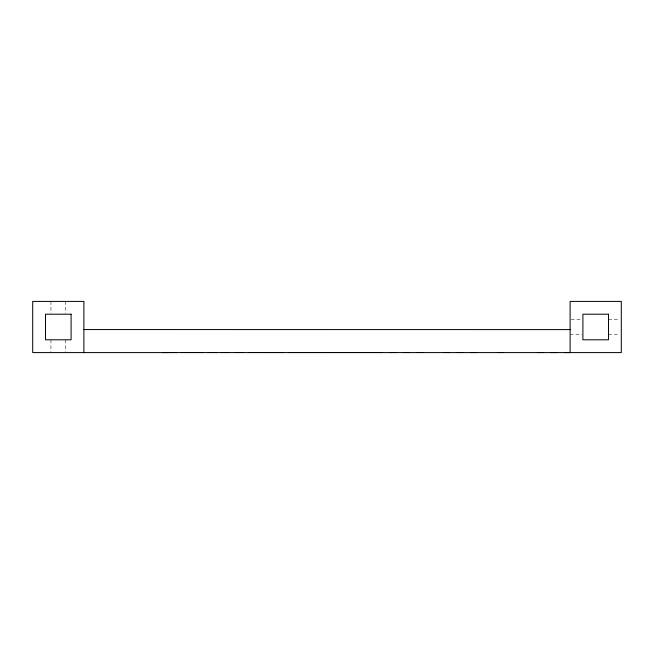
<?xml version="1.0" encoding="UTF-8"?>
<svg xmlns="http://www.w3.org/2000/svg" width="654" height="654" viewBox="0 0 654 654"><rect width="100%" height="100%" fill="white"/><g stroke="black" fill="none" stroke-linecap="round" stroke-linejoin="round"><path stroke-width="0.49" stroke-dasharray="3.27 2.45" d="M571.106 319.642L581.929 319.642M608.506 319.642L619.33 319.642M570.116 334.358L581.929 334.358M608.506 334.358L619.33 334.358M65.645 301.412L65.645 313.217M65.645 339.794L65.645 351.607M50.93 301.412L50.93 313.217M50.93 339.794L50.93 351.607"/><path stroke-width="0.98" d="M83.884 352.588L83.884 301.412L32.7 301.412L32.7 352.588L621.3 352.588L621.3 301.412L570.116 301.412L570.116 352.588L564.476 352.563M162.494 352.588L175.893 352.514M83.884 329.559L570.116 329.6M181.526 352.514L202.691 352.514M208.332 352.514L216.09 352.514M221.731 352.514L229.489 352.514M235.129 352.514L242.887 352.514M248.528 352.514L283.092 352.522M288.725 352.522L382.525 352.531M390.283 352.531L395.923 352.531M403.682 352.531L409.322 352.531M417.08 352.531L422.721 352.531M443.886 352.531L449.519 352.539M457.285 352.539L462.918 352.539M470.684 352.539L476.316 352.539M551.077 352.555L556.717 352.563M537.678 352.547L543.319 352.555M497.481 352.539L503.122 352.547M71.09 314.206L45.494 314.206L45.494 339.794L71.09 339.794L71.09 314.206M608.506 314.206L582.91 314.206L582.91 339.794L608.506 339.794L608.506 314.206"/></g></svg>
